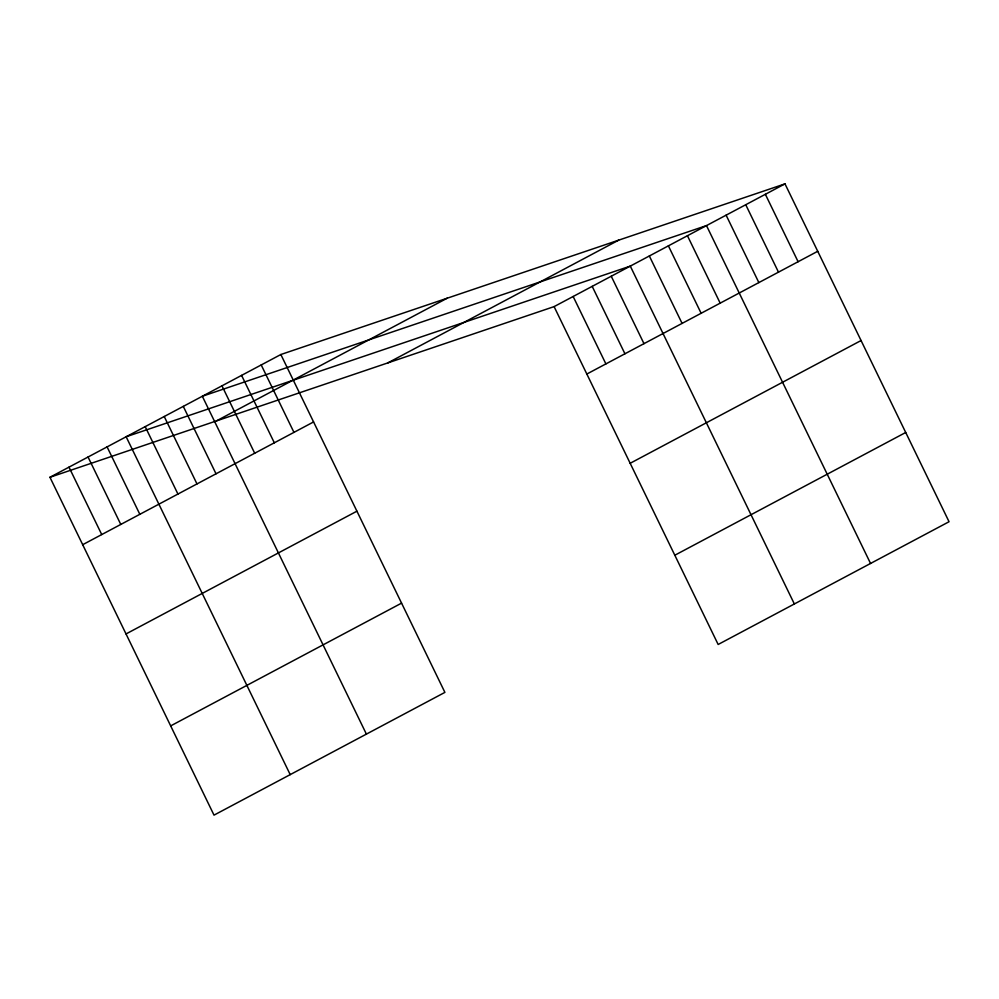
<?xml version="1.0" encoding="UTF-8"?>
<svg xmlns="http://www.w3.org/2000/svg" width="999" height="999" viewBox="0 0 999 999"><rect width="100%" height="100%" fill="white"/><g stroke="black" fill="none" stroke-linecap="round" stroke-linejoin="round"><path stroke-width="1.5" d="M49.95 477.272L280.844 354.52L784.989 183.866L949.05 521.728L718.156 644.48L554.095 306.618L49.95 477.272L214.011 815.134L444.905 692.382L280.844 354.52M216.321 420.954L447.215 298.202M387.737 362.937L618.618 240.185M82.692 544.692L313.574 421.94M554.095 306.618L784.989 183.866M586.838 374.038L817.731 251.286M126.024 633.94L356.918 511.188M630.169 463.286L861.063 340.534M170.679 725.886L401.561 603.134M674.824 555.232L905.718 432.48M765.359 194.293L798.101 261.726M745.741 204.733L778.483 272.153M726.111 215.16L758.853 282.592M870.554 563.473L706.493 225.599L202.335 396.253L366.396 734.115M687.437 235.727L720.179 303.147M668.393 245.854L701.136 313.274M649.338 255.981L682.08 323.401M794.355 603.97L630.294 266.109L126.149 436.763L290.209 774.625M611.251 276.236L643.98 343.656M592.195 286.363L624.937 353.783M573.151 296.491L605.894 363.911M261.214 364.947L293.956 432.367M241.583 375.387L274.325 442.807M221.965 385.814L254.695 453.234M183.292 406.381L216.021 473.801M164.236 416.508L196.978 483.928M145.192 426.635L177.934 494.055M107.093 446.89L139.835 514.31M88.049 457.018L120.792 524.438M68.993 467.145L101.736 534.565"/></g></svg>
